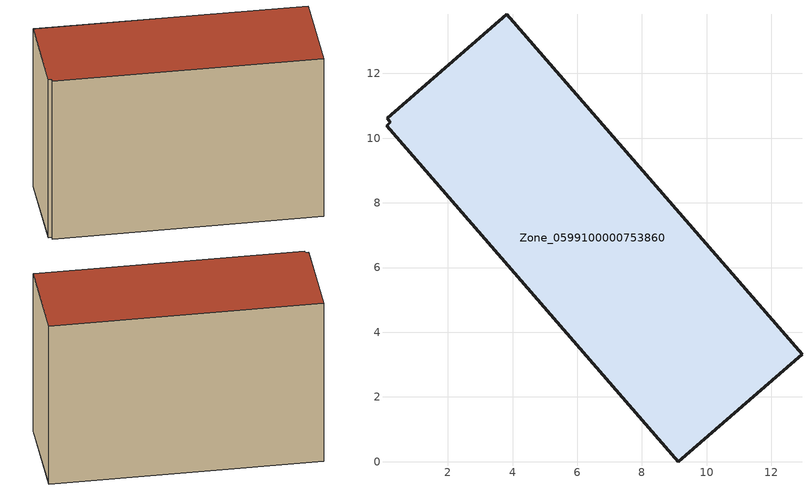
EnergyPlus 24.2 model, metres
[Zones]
Zone_0599100000753860
 floor ground (C_G): 0.12,10.62 3.82,13.83 12.95,3.32 9.13,0 0.1,10.39 0.23,10.49 z0
 wall outside (C_F): 12.95,3.32 3.82,13.83 0.12,10.62 0.23,10.49 0.1,10.39 9.13,0 12.95,3.32 z0:9.27
 roof outside (C_R): 3.82,13.83 0.12,10.62 0.23,10.49 0.1,10.39 9.13,0 12.95,3.32 z9.27
[BUILDING]
Pand.0599100000753860: North Axis=0; Terrain=City; Loads Convergence Tolerance Value=0.04; Temperature Convergence Tolerance Value=0.4; Solar Distribution=FullExterior; Maximum Number of Warmup Days=25; Minimum Number of Warmup Days=1
[Site:Location]
Rotterdam.The.Hague.AP_ZH_NLD Design_Conditions: Latitude=51.96; Longitude=4.45; Time Zone=1; Elevation=-4.5
[SITE:GROUNDTEMPERATURE:BUILDINGSURFACE]
18, 18, 18, 18, 18, 18, 18, 18, 18, 18, 18, 18
[MATERIAL] Thermal Absorptance=0.9; Solar Absorptance=0.7; Visible Absorptance=0.7
Name | Roughness | Thickness | Conductivity | Density | Specific Heat
G.TI.2006-2014 | MediumSmooth | 0.15 | 0.06 | 540 | 1210
F.TI.2006-2014 | Rough | 0.3 | 0.12 | 1920 | 840
R.TI.2006-2014 | MediumRough | 0.2 | 0.08 | 1500 | 1000
[CONSTRUCTION]
C_G: G.TI.2006-2014
C_F: F.TI.2006-2014
C_R: R.TI.2006-2014
[ZONE]
Zone_0599100000753860: Type=1; Multiplier=1; Ceiling Height=Autocalculate; Volume=Autocalculate; Floor Area=autocalculate; Part of Total Floor Area=Yes
[ZONEINFILTRATION:DESIGNFLOWRATE]
Infil_Zone_0599100000753860: Zone or ZoneList or Space or SpaceList=Zone_0599100000753860; Schedule=AlwaysOn; Design Flow Rate Calculation Method=Flow/Area; Flow Rate per Floor Area=0.0015; Constant Term Coefficient=1; Temperature Term Coefficient=0; Velocity Term Coefficient=0; Velocity Squared Term Coefficient=0
[HVACTEMPLATE:ZONE:IDEALLOADSAIRSYSTEM]
Zone_0599100000753860: Maximum Heating Supply Air Temperature=50; Minimum Cooling Supply Air Temperature=13; Maximum Heating Supply Air Humidity Ratio=0.0156; Minimum Cooling Supply Air Humidity Ratio=0.0077; Heating Limit=NoLimit; Cooling Limit=NoLimit; Dehumidification Control Type=ConstantSensibleHeatRatio; Cooling Sensible Heat Ratio=0.7; Dehumidification Setpoint=60; Humidification Control Type=None; Humidification Setpoint=30; Outdoor Air Method=None; Outdoor Air Flow Rate per Person=0.00944; Outdoor Air Flow Rate per Zone Floor Area=0; Outdoor Air Flow Rate per Zone=0; Demand Controlled Ventilation Type=None; Outdoor Air Economizer Type=NoEconomizer; Heat Recovery Type=None; Sensible Heat Recovery Effectiveness=0.7; Latent Heat Recovery Effectiveness=0.65
[ZONECONTROL:THERMOSTAT]
ThermostatControl_Zone_0599100000753860: Zone or ZoneList=Zone_0599100000753860; Control Type Schedule=DualSetpointControlType; Control 1=Thermostat_Zone_0599100000753860; Temperature Difference Between Cutout And Setpoint=0
[THERMOSTATSETPOINT:DUALSETPOINT]
Thermostat_Zone_0599100000753860: Heating Setpoint Temperature Schedule=HeatingSetpoint_Zone_0599100000753860; Cooling Setpoint Temperature Schedule=CoolingSetpoint_Zone_0599100000753860
[SCHEDULE:COMPACT]
HeatingSetpoint_Zone_0599100000753860: Through: 12/31, For: AllDays, Until: 24:00, 21
CoolingSetpoint_Zone_0599100000753860: Through: 12/31, For: AllDays, Until: 24:00, 24
DualSetpointControlType: Through: 12/31, For: AllDays, Until: 24:00, 4
AlwaysOn: Through: 12/31, For: AllDays, Until: 24:00, 1
